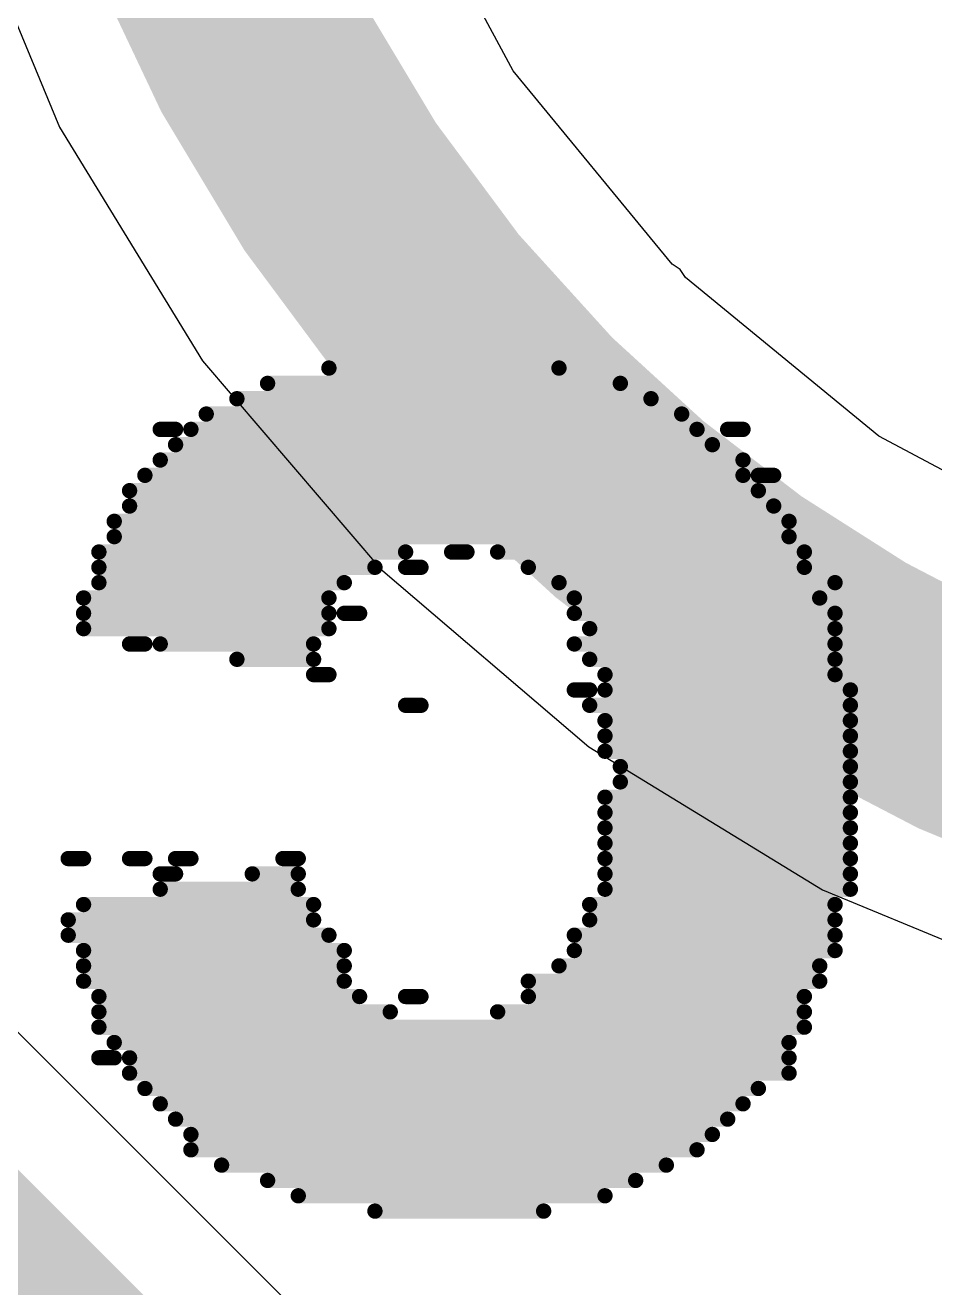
# Model space of a CAD drawing. Header units: millimetres. Extents: x -41 to 155, y -111 to 87.
# Drawn here: x 1.126 to 2.632, y 6.731 to 8.823 of the extents above; entities that cross this region are included whole.
import ezdxf

# ---------------------------------------------------------------- set-up
doc = ezdxf.new("R2010")
doc.units = ezdxf.units.MM
for name, color, linetype in [('BottomOverlay', 54, 'Continuous'), ('Mechanical1', 6, 'Continuous'), ('Mechanical2', 216, 'Continuous'), ('TopLayer', 1, 'Continuous')]:
    doc.layers.add(name, color=color, linetype=linetype)

msp = doc.modelspace()

# ---------------------------------------------------------------- linework, layer by layer
at = {"layer": 'BottomOverlay', "const_width": 0.0254}
for points in [[(1.6288004, 8.254999999999999), (2.0098004, 8.254999999999999)], [(1.5272004, 8.2296), (2.1114004, 8.2296)], [(1.4764004, 8.2042), (2.1622004, 8.2042)], [(1.4256004, 8.178799999999999), (2.2130004, 8.178799999999999)], [(1.3494004, 8.1534), (1.3748004, 8.1534)], [(1.4002004, 8.1534), (2.2384004, 8.1534)], [(2.2892004, 8.1534), (2.3146004, 8.1534)], [(1.3748004, 8.128), (2.2638004, 8.128)], [(1.3494004, 8.102599999999999), (2.3146004, 8.102599999999999)], [(1.3240004, 8.0772), (2.3146004, 8.0772)], [(2.3400004, 8.0772), (2.3654004, 8.0772)], [(1.2986004, 8.0518), (2.3400004, 8.0518)], [(1.2986004, 8.026399999999999), (2.3654004, 8.026399999999999)], [(1.2732004, 8.001), (2.3908004, 8.001)], [(1.2732004, 7.9756), (2.3908004, 7.9756)], [(1.2478004, 7.9502), (1.7558004, 7.9502)], [(1.8320004, 7.9502), (1.8574004, 7.9502)], [(1.9082004, 7.9502), (2.4162004, 7.9502)], [(1.2478004, 7.924799999999999), (1.7050004, 7.924799999999999)], [(1.7558004, 7.924799999999999), (1.7812004, 7.924799999999999)], [(1.9590004, 7.924799999999999), (2.4162004, 7.924799999999999)], [(1.2478004, 7.899399999999999), (1.6542004, 7.899399999999999)], [(2.0098004, 7.899399999999999), (2.4670004, 7.899399999999999)], [(1.2224004, 7.874), (1.6288004, 7.874)], [(2.0352004, 7.874), (2.4416004, 7.874)], [(1.2224004, 7.848599999999999), (1.6288004, 7.848599999999999)], [(1.6542004, 7.848599999999999), (1.6796004, 7.848599999999999)], [(2.0352004, 7.848599999999999), (2.4670004, 7.848599999999999)], [(1.2224004, 7.823199999999999), (1.6288004, 7.823199999999999)], [(2.0606004, 7.823199999999999), (2.4670004, 7.823199999999999)], [(1.2986004, 7.7978), (1.3240004, 7.7978)], [(1.3494004, 7.7978), (1.6034004, 7.7978)], [(2.0352004, 7.7978), (2.4670004, 7.7978)], [(1.4764004, 7.772399999999999), (1.6034004, 7.772399999999999)], [(2.0606004, 7.772399999999999), (2.4670004, 7.772399999999999)], [(1.6034004, 7.746999999999999), (1.6288004, 7.746999999999999)], [(2.0860004, 7.746999999999999), (2.4670004, 7.746999999999999)], [(2.0352004, 7.7216), (2.0606004, 7.7216)], [(2.0860004, 7.7216), (2.4924004, 7.7216)], [(1.7558004, 7.696199999999999), (1.7812004, 7.696199999999999)], [(2.0606004, 7.696199999999999), (2.4924004, 7.696199999999999)], [(2.0860004, 7.670799999999999), (2.4924004, 7.670799999999999)], [(2.0860004, 7.6454), (2.4924004, 7.6454)], [(2.0860004, 7.619999999999999), (2.4924004, 7.619999999999999)], [(2.1114004, 7.594599999999999), (2.4924004, 7.594599999999999)], [(2.1114004, 7.569199999999999), (2.4924004, 7.569199999999999)], [(2.0860004, 7.543799999999999), (2.4924004, 7.543799999999999)], [(2.0860004, 7.518399999999999), (2.4924004, 7.518399999999999)], [(2.0860004, 7.492999999999999), (2.4924004, 7.492999999999999)], [(2.0860004, 7.467599999999999), (2.4924004, 7.467599999999999)], [(1.1970004, 7.442199999999999), (1.2224004, 7.442199999999999)], [(1.2986004, 7.442199999999999), (1.3240004, 7.442199999999999)], [(1.3748004, 7.442199999999999), (1.4002004, 7.442199999999999)], [(1.5526004, 7.442199999999999), (1.5780004, 7.442199999999999)], [(2.0860004, 7.442199999999999), (2.4924004, 7.442199999999999)], [(1.3494004, 7.416799999999999), (1.3748004, 7.416799999999999)], [(1.5018004, 7.416799999999999), (1.5780004, 7.416799999999999)], [(2.0860004, 7.416799999999999), (2.4924004, 7.416799999999999)], [(1.3494004, 7.391399999999999), (1.5780004, 7.391399999999999)], [(2.0860004, 7.391399999999999), (2.4924004, 7.391399999999999)], [(1.2224004, 7.365999999999999), (1.6034004, 7.365999999999999)], [(2.0606004, 7.365999999999999), (2.4670004, 7.365999999999999)], [(1.1970004, 7.340599999999999), (1.6034004, 7.340599999999999)], [(2.0606004, 7.340599999999999), (2.4670004, 7.340599999999999)], [(1.1970004, 7.315199999999999), (1.6288004, 7.315199999999999)], [(2.0352004, 7.315199999999999), (2.4670004, 7.315199999999999)], [(1.2224004, 7.289799999999999), (1.6542004, 7.289799999999999)], [(2.0352004, 7.289799999999999), (2.4670004, 7.289799999999999)], [(1.2224004, 7.264399999999999), (1.6542004, 7.264399999999999)], [(2.0098004, 7.264399999999999), (2.4416004, 7.264399999999999)], [(1.2224004, 7.238999999999999), (1.6542004, 7.238999999999999)], [(1.9590004, 7.238999999999999), (2.4416004, 7.238999999999999)], [(1.2478004, 7.213599999999999), (1.6796004, 7.213599999999999)], [(1.7558004, 7.213599999999999), (1.7812004, 7.213599999999999)], [(1.9590004, 7.213599999999999), (2.4162004, 7.213599999999999)], [(1.2478004, 7.188199999999999), (1.7304004, 7.188199999999999)], [(1.9082004, 7.188199999999999), (2.4162004, 7.188199999999999)], [(1.2478004, 7.162799999999999), (2.4162004, 7.162799999999999)], [(1.2732004, 7.1374), (2.3908004, 7.1374)], [(1.2478004, 7.112), (1.2732004, 7.112)], [(1.2986004, 7.112), (2.3908004, 7.112)], [(1.2986004, 7.086600000000001), (2.3908004, 7.086600000000001)], [(1.3240004, 7.0612), (2.3400004, 7.0612)], [(1.3494004, 7.0358), (2.3146004, 7.0358)], [(1.3748004, 7.010400000000001), (2.2892004, 7.010400000000001)], [(1.4002004, 6.985), (2.2638004, 6.985)], [(1.4002004, 6.9596), (2.2384004, 6.9596)], [(1.4510004, 6.9342), (2.1876004, 6.9342)], [(1.5272004, 6.9088), (2.1368004, 6.9088)], [(1.5780004, 6.8834), (2.0860004, 6.8834)], [(1.7050004, 6.858), (1.9844004, 6.858)]]:
    msp.add_lwpolyline(points, dxfattribs=at)
at = {"layer": 'BottomOverlay', "const_width": 0.0127}
for points in [[(1.6224504, 8.254999999999999, 1), (1.6351504, 8.254999999999999, 1)], [(2.0034504, 8.254999999999999, 1), (2.0161504, 8.254999999999999, 1)], [(1.5208504, 8.2296, 1), (1.5335504, 8.2296, 1)], [(2.1050504, 8.2296, 1), (2.1177504, 8.2296, 1)], [(1.4700504, 8.2042, 1), (1.4827504, 8.2042, 1)], [(2.1558504, 8.2042, 1), (2.1685504, 8.2042, 1)], [(1.4192504, 8.178799999999999, 1), (1.4319504, 8.178799999999999, 1)], [(2.2066504, 8.178799999999999, 1), (2.2193504, 8.178799999999999, 1)], [(1.3430504, 8.1534, 1), (1.3557504, 8.1534, 1)], [(1.3684504, 8.1534, 1), (1.3811504, 8.1534, 1)], [(1.3938504, 8.1534, 1), (1.4065504, 8.1534, 1)], [(2.2320504, 8.1534, 1), (2.2447504, 8.1534, 1)], [(2.2828504, 8.1534, 1), (2.2955504, 8.1534, 1)], [(2.3082504, 8.1534, 1), (2.3209504, 8.1534, 1)], [(1.3684504, 8.128, 1), (1.3811504, 8.128, 1)], [(2.2574504, 8.128, 1), (2.2701504, 8.128, 1)], [(1.3430504, 8.102599999999999, 1), (1.3557504, 8.102599999999999, 1)], [(2.3082504, 8.102599999999999, 1), (2.3209504, 8.102599999999999, 1)], [(1.3176504, 8.0772, 1), (1.3303504, 8.0772, 1)], [(2.3082504, 8.0772, 1), (2.3209504, 8.0772, 1)], [(2.3336504, 8.0772, 1), (2.3463504, 8.0772, 1)], [(2.3590504, 8.0772, 1), (2.3717504, 8.0772, 1)], [(1.2922504, 8.0518, 1), (1.3049504, 8.0518, 1)], [(2.3336504, 8.0518, 1), (2.3463504, 8.0518, 1)], [(1.2922504, 8.026399999999999, 1), (1.3049504, 8.026399999999999, 1)], [(2.3590504, 8.026399999999999, 1), (2.3717504, 8.026399999999999, 1)], [(1.2668504, 8.001, 1), (1.2795504, 8.001, 1)], [(2.3844504, 8.001, 1), (2.3971504, 8.001, 1)], [(1.2668504, 7.9756, 1), (1.2795504, 7.9756, 1)], [(2.3844504, 7.9756, 1), (2.3971504, 7.9756, 1)], [(1.2414504, 7.9502, 1), (1.2541504, 7.9502, 1)], [(1.7494504, 7.9502, 1), (1.7621504, 7.9502, 1)], [(1.8256504, 7.9502, 1), (1.8383504, 7.9502, 1)], [(1.8510504, 7.9502, 1), (1.8637504, 7.9502, 1)], [(1.9018504, 7.9502, 1), (1.9145504, 7.9502, 1)], [(2.4098504, 7.9502, 1), (2.4225504, 7.9502, 1)], [(1.2414504, 7.924799999999999, 1), (1.2541504, 7.924799999999999, 1)], [(1.6986504, 7.924799999999999, 1), (1.7113504, 7.924799999999999, 1)], [(1.7494504, 7.924799999999999, 1), (1.7621504, 7.924799999999999, 1)], [(1.7748504, 7.924799999999999, 1), (1.7875504, 7.924799999999999, 1)], [(1.9526504, 7.924799999999999, 1), (1.9653504, 7.924799999999999, 1)], [(2.4098504, 7.924799999999999, 1), (2.4225504, 7.924799999999999, 1)], [(1.2414504, 7.899399999999999, 1), (1.2541504, 7.899399999999999, 1)], [(1.6478504, 7.899399999999999, 1), (1.6605504, 7.899399999999999, 1)], [(2.0034504, 7.899399999999999, 1), (2.0161504, 7.899399999999999, 1)], [(2.4606504, 7.899399999999999, 1), (2.4733504, 7.899399999999999, 1)], [(1.2160504, 7.874, 1), (1.2287504, 7.874, 1)], [(1.6224504, 7.874, 1), (1.6351504, 7.874, 1)], [(2.0288504, 7.874, 1), (2.0415504, 7.874, 1)], [(2.4352504, 7.874, 1), (2.4479504, 7.874, 1)], [(1.2160504, 7.848599999999999, 1), (1.2287504, 7.848599999999999, 1)], [(1.6224504, 7.848599999999999, 1), (1.6351504, 7.848599999999999, 1)], [(1.6478504, 7.848599999999999, 1), (1.6605504, 7.848599999999999, 1)], [(1.6732504, 7.848599999999999, 1), (1.6859504, 7.848599999999999, 1)], [(2.0288504, 7.848599999999999, 1), (2.0415504, 7.848599999999999, 1)], [(2.4606504, 7.848599999999999, 1), (2.4733504, 7.848599999999999, 1)], [(1.2160504, 7.823199999999999, 1), (1.2287504, 7.823199999999999, 1)], [(1.6224504, 7.823199999999999, 1), (1.6351504, 7.823199999999999, 1)], [(2.0542504, 7.823199999999999, 1), (2.0669504, 7.823199999999999, 1)], [(2.4606504, 7.823199999999999, 1), (2.4733504, 7.823199999999999, 1)], [(1.2922504, 7.7978, 1), (1.3049504, 7.7978, 1)], [(1.3176504, 7.7978, 1), (1.3303504, 7.7978, 1)], [(1.3430504, 7.7978, 1), (1.3557504, 7.7978, 1)], [(1.5970504, 7.7978, 1), (1.6097504, 7.7978, 1)], [(2.0288504, 7.7978, 1), (2.0415504, 7.7978, 1)], [(2.4606504, 7.7978, 1), (2.4733504, 7.7978, 1)], [(1.4700504, 7.772399999999999, 1), (1.4827504, 7.772399999999999, 1)], [(1.5970504, 7.772399999999999, 1), (1.6097504, 7.772399999999999, 1)], [(2.0542504, 7.772399999999999, 1), (2.0669504, 7.772399999999999, 1)], [(2.4606504, 7.772399999999999, 1), (2.4733504, 7.772399999999999, 1)], [(1.5970504, 7.746999999999999, 1), (1.6097504, 7.746999999999999, 1)], [(1.6224504, 7.746999999999999, 1), (1.6351504, 7.746999999999999, 1)], [(2.0796504, 7.746999999999999, 1), (2.0923504, 7.746999999999999, 1)], [(2.4606504, 7.746999999999999, 1), (2.4733504, 7.746999999999999, 1)], [(2.0288504, 7.7216, 1), (2.0415504, 7.7216, 1)], [(2.0542504, 7.7216, 1), (2.0669504, 7.7216, 1)], [(2.0796504, 7.7216, 1), (2.0923504, 7.7216, 1)], [(2.4860504, 7.7216, 1), (2.4987504, 7.7216, 1)], [(1.7494504, 7.696199999999999, 1), (1.7621504, 7.696199999999999, 1)], [(1.7748504, 7.696199999999999, 1), (1.7875504, 7.696199999999999, 1)], [(2.0542504, 7.696199999999999, 1), (2.0669504, 7.696199999999999, 1)], [(2.4860504, 7.696199999999999, 1), (2.4987504, 7.696199999999999, 1)], [(2.0796504, 7.670799999999999, 1), (2.0923504, 7.670799999999999, 1)], [(2.4860504, 7.670799999999999, 1), (2.4987504, 7.670799999999999, 1)], [(2.0796504, 7.6454, 1), (2.0923504, 7.6454, 1)], [(2.4860504, 7.6454, 1), (2.4987504, 7.6454, 1)], [(2.0796504, 7.619999999999999, 1), (2.0923504, 7.619999999999999, 1)], [(2.4860504, 7.619999999999999, 1), (2.4987504, 7.619999999999999, 1)], [(2.1050504, 7.594599999999999, 1), (2.1177504, 7.594599999999999, 1)], [(2.4860504, 7.594599999999999, 1), (2.4987504, 7.594599999999999, 1)], [(2.1050504, 7.569199999999999, 1), (2.1177504, 7.569199999999999, 1)], [(2.4860504, 7.569199999999999, 1), (2.4987504, 7.569199999999999, 1)], [(2.0796504, 7.543799999999999, 1), (2.0923504, 7.543799999999999, 1)], [(2.4860504, 7.543799999999999, 1), (2.4987504, 7.543799999999999, 1)], [(2.0796504, 7.518399999999999, 1), (2.0923504, 7.518399999999999, 1)], [(2.4860504, 7.518399999999999, 1), (2.4987504, 7.518399999999999, 1)], [(2.0796504, 7.492999999999999, 1), (2.0923504, 7.492999999999999, 1)], [(2.4860504, 7.492999999999999, 1), (2.4987504, 7.492999999999999, 1)], [(2.0796504, 7.467599999999999, 1), (2.0923504, 7.467599999999999, 1)], [(2.4860504, 7.467599999999999, 1), (2.4987504, 7.467599999999999, 1)], [(1.1906504, 7.442199999999999, 1), (1.2033504, 7.442199999999999, 1)], [(1.2160504, 7.442199999999999, 1), (1.2287504, 7.442199999999999, 1)], [(1.2922504, 7.442199999999999, 1), (1.3049504, 7.442199999999999, 1)], [(1.3176504, 7.442199999999999, 1), (1.3303504, 7.442199999999999, 1)], [(1.3684504, 7.442199999999999, 1), (1.3811504, 7.442199999999999, 1)], [(1.3938504, 7.442199999999999, 1), (1.4065504, 7.442199999999999, 1)], [(1.5462504, 7.442199999999999, 1), (1.5589504, 7.442199999999999, 1)], [(1.5716504, 7.442199999999999, 1), (1.5843504, 7.442199999999999, 1)], [(2.0796504, 7.442199999999999, 1), (2.0923504, 7.442199999999999, 1)], [(2.4860504, 7.442199999999999, 1), (2.4987504, 7.442199999999999, 1)], [(1.3430504, 7.416799999999999, 1), (1.3557504, 7.416799999999999, 1)], [(1.3684504, 7.416799999999999, 1), (1.3811504, 7.416799999999999, 1)], [(1.4954504, 7.416799999999999, 1), (1.5081504, 7.416799999999999, 1)], [(1.5716504, 7.416799999999999, 1), (1.5843504, 7.416799999999999, 1)], [(2.0796504, 7.416799999999999, 1), (2.0923504, 7.416799999999999, 1)], [(2.4860504, 7.416799999999999, 1), (2.4987504, 7.416799999999999, 1)], [(1.3430504, 7.391399999999999, 1), (1.3557504, 7.391399999999999, 1)], [(1.5716504, 7.391399999999999, 1), (1.5843504, 7.391399999999999, 1)], [(2.0796504, 7.391399999999999, 1), (2.0923504, 7.391399999999999, 1)], [(2.4860504, 7.391399999999999, 1), (2.4987504, 7.391399999999999, 1)], [(1.2160504, 7.365999999999999, 1), (1.2287504, 7.365999999999999, 1)], [(1.5970504, 7.365999999999999, 1), (1.6097504, 7.365999999999999, 1)], [(2.0542504, 7.365999999999999, 1), (2.0669504, 7.365999999999999, 1)], [(2.4606504, 7.365999999999999, 1), (2.4733504, 7.365999999999999, 1)], [(1.1906504, 7.340599999999999, 1), (1.2033504, 7.340599999999999, 1)], [(1.5970504, 7.340599999999999, 1), (1.6097504, 7.340599999999999, 1)], [(2.0542504, 7.340599999999999, 1), (2.0669504, 7.340599999999999, 1)], [(2.4606504, 7.340599999999999, 1), (2.4733504, 7.340599999999999, 1)], [(1.1906504, 7.315199999999999, 1), (1.2033504, 7.315199999999999, 1)], [(1.6224504, 7.315199999999999, 1), (1.6351504, 7.315199999999999, 1)], [(2.0288504, 7.315199999999999, 1), (2.0415504, 7.315199999999999, 1)], [(2.4606504, 7.315199999999999, 1), (2.4733504, 7.315199999999999, 1)], [(1.2160504, 7.289799999999999, 1), (1.2287504, 7.289799999999999, 1)], [(1.6478504, 7.289799999999999, 1), (1.6605504, 7.289799999999999, 1)], [(2.0288504, 7.289799999999999, 1), (2.0415504, 7.289799999999999, 1)], [(2.4606504, 7.289799999999999, 1), (2.4733504, 7.289799999999999, 1)], [(1.2160504, 7.264399999999999, 1), (1.2287504, 7.264399999999999, 1)], [(1.6478504, 7.264399999999999, 1), (1.6605504, 7.264399999999999, 1)], [(2.0034504, 7.264399999999999, 1), (2.0161504, 7.264399999999999, 1)], [(2.4352504, 7.264399999999999, 1), (2.4479504, 7.264399999999999, 1)], [(1.2160504, 7.238999999999999, 1), (1.2287504, 7.238999999999999, 1)], [(1.6478504, 7.238999999999999, 1), (1.6605504, 7.238999999999999, 1)], [(1.9526504, 7.238999999999999, 1), (1.9653504, 7.238999999999999, 1)], [(2.4352504, 7.238999999999999, 1), (2.4479504, 7.238999999999999, 1)], [(1.2414504, 7.213599999999999, 1), (1.2541504, 7.213599999999999, 1)], [(1.6732504, 7.213599999999999, 1), (1.6859504, 7.213599999999999, 1)], [(1.7494504, 7.213599999999999, 1), (1.7621504, 7.213599999999999, 1)], [(1.7748504, 7.213599999999999, 1), (1.7875504, 7.213599999999999, 1)], [(1.9526504, 7.213599999999999, 1), (1.9653504, 7.213599999999999, 1)], [(2.4098504, 7.213599999999999, 1), (2.4225504, 7.213599999999999, 1)], [(1.2414504, 7.188199999999999, 1), (1.2541504, 7.188199999999999, 1)], [(1.7240504, 7.188199999999999, 1), (1.7367504, 7.188199999999999, 1)], [(1.9018504, 7.188199999999999, 1), (1.9145504, 7.188199999999999, 1)], [(2.4098504, 7.188199999999999, 1), (2.4225504, 7.188199999999999, 1)], [(1.2414504, 7.162799999999999, 1), (1.2541504, 7.162799999999999, 1)], [(2.4098504, 7.162799999999999, 1), (2.4225504, 7.162799999999999, 1)], [(1.2668504, 7.1374, 1), (1.2795504, 7.1374, 1)], [(2.3844504, 7.1374, 1), (2.3971504, 7.1374, 1)], [(1.2414504, 7.112, 1), (1.2541504, 7.112, 1)], [(1.2668504, 7.112, 1), (1.2795504, 7.112, 1)], [(1.2922504, 7.112, 1), (1.3049504, 7.112, 1)], [(2.3844504, 7.112, 1), (2.3971504, 7.112, 1)], [(1.2922504, 7.086600000000001, 1), (1.3049504, 7.086600000000001, 1)], [(2.3844504, 7.086600000000001, 1), (2.3971504, 7.086600000000001, 1)], [(1.3176504, 7.0612, 1), (1.3303504, 7.0612, 1)], [(2.3336504, 7.0612, 1), (2.3463504, 7.0612, 1)], [(1.3430504, 7.0358, 1), (1.3557504, 7.0358, 1)], [(2.3082504, 7.0358, 1), (2.3209504, 7.0358, 1)], [(1.3684504, 7.010400000000001, 1), (1.3811504, 7.010400000000001, 1)], [(2.2828504, 7.010400000000001, 1), (2.2955504, 7.010400000000001, 1)], [(1.3938504, 6.985, 1), (1.4065504, 6.985, 1)], [(2.2574504, 6.985, 1), (2.2701504, 6.985, 1)], [(1.3938504, 6.9596, 1), (1.4065504, 6.9596, 1)], [(2.2320504, 6.9596, 1), (2.2447504, 6.9596, 1)], [(1.4446504, 6.9342, 1), (1.4573504, 6.9342, 1)], [(2.1812504, 6.9342, 1), (2.1939504, 6.9342, 1)], [(1.5208504, 6.9088, 1), (1.5335504, 6.9088, 1)], [(2.1304504, 6.9088, 1), (2.1431504, 6.9088, 1)], [(1.5716504, 6.8834, 1), (1.5843504, 6.8834, 1)], [(2.0796504, 6.8834, 1), (2.0923504, 6.8834, 1)], [(1.6986504, 6.858, 1), (1.7113504, 6.858, 1)], [(1.9780504, 6.858, 1), (1.9907504, 6.858, 1)]]:
    msp.add_lwpolyline(points, format="xyb", close=True, dxfattribs=at)
at = {"layer": 'Mechanical1', "const_width": 0.254}
msp.add_lwpolyline([(-26.73261862, 19.82835506, -3.064050539179198), (-27.01640773999999, -19.42715952)], format="xyb", dxfattribs=at)
at = {"layer": 'Mechanical2', "const_width": 0.254}
msp.add_lwpolyline([(-27.77328456, 19.43499542, -3.216015777354795), (-28.0670254, -19.00832622)], format="xyb", dxfattribs=at)
at = {"layer": 'TopLayer'}
for p, q in [((1.93414904, 8.74753902), (1.73131226, 9.1270201)), ((1.00892102, 9.073377840000001), (1.1825732, 8.65414322)), ((2.1972905, 8.42690212), (1.93414904, 8.74753902)), ((1.1825732, 8.65414322), (1.41967204, 8.26723264)), ((2.21036642, 8.41816706), (2.1972905, 8.42690212)), ((2.21910148, 8.40509114), (2.21036642, 8.41816706)), ((2.53973838, 8.14194968), (2.21910148, 8.40509114)), ((1.41967204, 8.26723264), (1.71437808, 7.922178719999999)), ((2.91921946, 7.9391129), (2.53973838, 8.14194968)), ((1.71437808, 7.922178719999999), (2.059432, 7.627472679999999)), ((5.05836174, 3.2096583), (0.36868354, 7.8993365)), ((2.059432, 7.627472679999999), (2.44634258, 7.39037384)), ((2.44634258, 7.39037384), (2.8655772, 7.21672166))]:
    msp.add_line(p, q, dxfattribs=at)
at = {"layer": 'TopLayer', "const_width": 0.3809999999999999}
for points in [[(1.96314822, 8.17094886, -0.198912367379658), (1.2192, 9.9669981)], [(3.759197459999999, 7.427000639999999, -0.198912367379658), (1.96314822, 8.17094886)]]:
    msp.add_lwpolyline(points, format="xyb", dxfattribs=at)
at = {"layer": 'TopLayer', "const_width": 0.1905}
msp.add_lwpolyline([(1.86789822, 8.17094886, 1), (2.05839822, 8.17094886, 1)], format="xyb", close=True, dxfattribs=at)
msp.add_lwpolyline([(1.86789822, 8.17094886, 1), (2.05839822, 8.17094886, 1)], format="xyb", close=True, dxfattribs=at)
at = {"layer": 'TopLayer', "const_width": 0.5588}
msp.add_lwpolyline([(0.05737352, 7.588026479999999), (4.74705172, 2.89834828)], dxfattribs=at)

doc.saveas('drawing.dxf')
